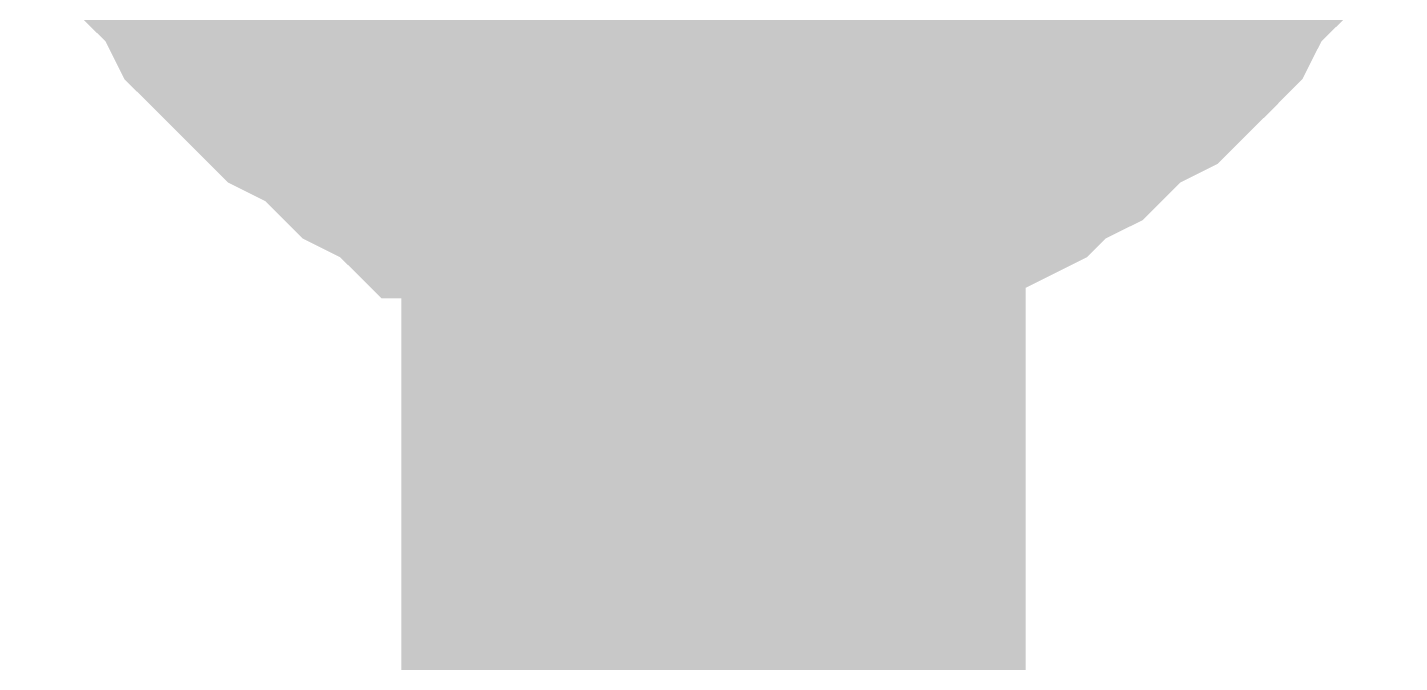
# Model space of a CAD drawing. Header units: inches. Extents: x 0 to 841, y 0 to 594.
# Drawn here: x 574.186 to 575.833, y 401.207 to 401.97 of the extents above; entities that cross this region are included whole.
import ezdxf

# ---------------------------------------------------------------- set-up
doc = ezdxf.new("R2010")
doc.units = ezdxf.units.IN
doc.layers.add('Sheet', color=255, linetype='Continuous')

msp = doc.modelspace()

# ---------------------------------------------------------------- linework, layer by layer
at = {"layer": 'Sheet'}
for points in [[(575.0097, 402.4907, 0.7493, 0.7493, 0), (575.0097, 394.9893, 0.7493, 0.7493, 0)], [(575.0097, 401.7271, 0.2997, 0.2997, 0), (574.9648, 401.7271, 0.2997, 0.2997, 0), (574.9199, 401.7271, 0.2997, 0.2997, 0), (574.8974, 401.7271, 0.2997, 0.2997, 0), (574.8525, 401.7495, 0.2997, 0.2997, 0), (574.8076, 401.7495, 0.2997, 0.2997, 0), (574.7851, 401.772, 0.2997, 0.2997, 0), (574.7402, 401.772, 0.2997, 0.2997, 0), (574.7178, 401.7945, 0.2997, 0.2997, 0), (574.6729, 401.7945, 0.2997, 0.2997, 0), (574.6504, 401.8169, 0.2997, 0.2997, 0), (574.6055, 401.8394, 0.2997, 0.2997, 0), (574.583, 401.8618, 0.2997, 0.2997, 0), (574.5606, 401.8843, 0.2997, 0.2997, 0), (574.5156, 401.9068, 0.2997, 0.2997, 0), (574.4932, 401.9292, 0.2997, 0.2997, 0), (574.4707, 401.9517, 0.2997, 0.2997, 0), (574.4483, 401.9741, 0.2997, 0.2997, 0), (574.4258, 401.9966, 0.2997, 0.2997, 0), (574.4034, 402.0415, 0.2997, 0.2997, 0), (574.3809, 402.064, 0.2997, 0.2997, 0), (574.3584, 402.0864, 0.2997, 0.2997, 0), (574.336, 402.1314, 0.2997, 0.2997, 0)], [(575.0097, 401.7271, 0.2997, 0.2997, 0), (574.9648, 401.7271, 0.2997, 0.2997, 0), (574.9199, 401.7271, 0.2997, 0.2997, 0), (574.8974, 401.7271, 0.2997, 0.2997, 0), (574.8525, 401.7495, 0.2997, 0.2997, 0), (574.8076, 401.7495, 0.2997, 0.2997, 0), (574.7851, 401.772, 0.2997, 0.2997, 0), (574.7402, 401.772, 0.2997, 0.2997, 0), (574.7178, 401.7945, 0.2997, 0.2997, 0), (574.6729, 401.7945, 0.2997, 0.2997, 0), (574.6504, 401.8169, 0.2997, 0.2997, 0), (574.6055, 401.8394, 0.2997, 0.2997, 0), (574.583, 401.8618, 0.2997, 0.2997, 0), (574.5606, 401.8843, 0.2997, 0.2997, 0), (574.5156, 401.9068, 0.2997, 0.2997, 0), (574.4932, 401.9292, 0.2997, 0.2997, 0), (574.4707, 401.9517, 0.2997, 0.2997, 0), (574.4483, 401.9741, 0.2997, 0.2997, 0), (574.4258, 401.9966, 0.2997, 0.2997, 0), (574.4034, 402.0415, 0.2997, 0.2997, 0), (574.3809, 402.064, 0.2997, 0.2997, 0), (574.3584, 402.0864, 0.2997, 0.2997, 0), (574.336, 402.1314, 0.2997, 0.2997, 0)], [(575.0097, 401.9741, 0.2997, 0.2997, 0), (574.9873, 401.9741, 0.2997, 0.2997, 0), (574.9648, 401.9741, 0.2997, 0.2997, 0), (574.9199, 401.9741, 0.2997, 0.2997, 0), (574.8974, 401.9741, 0.2997, 0.2997, 0), (574.875, 401.9966, 0.2997, 0.2997, 0), (574.8525, 401.9966, 0.2997, 0.2997, 0), (574.8301, 401.9966, 0.2997, 0.2997, 0), (574.8076, 402.0191, 0.2997, 0.2997, 0), (574.7851, 402.0191, 0.2997, 0.2997, 0), (574.7627, 402.0415, 0.2997, 0.2997, 0), (574.7402, 402.0415, 0.2997, 0.2997, 0), (574.7178, 402.064, 0.2997, 0.2997, 0), (574.6953, 402.064, 0.2997, 0.2997, 0), (574.6729, 402.0864, 0.2997, 0.2997, 0), (574.6504, 402.1089, 0.2997, 0.2997, 0), (574.6504, 402.1314, 0.2997, 0.2997, 0)], [(575.0097, 401.9741, 0.2997, 0.2997, 0), (574.9873, 401.9741, 0.2997, 0.2997, 0), (574.9648, 401.9741, 0.2997, 0.2997, 0), (574.9199, 401.9741, 0.2997, 0.2997, 0), (574.8974, 401.9741, 0.2997, 0.2997, 0), (574.875, 401.9966, 0.2997, 0.2997, 0), (574.8525, 401.9966, 0.2997, 0.2997, 0), (574.8301, 401.9966, 0.2997, 0.2997, 0), (574.8076, 402.0191, 0.2997, 0.2997, 0), (574.7851, 402.0191, 0.2997, 0.2997, 0), (574.7627, 402.0415, 0.2997, 0.2997, 0), (574.7402, 402.0415, 0.2997, 0.2997, 0), (574.7178, 402.064, 0.2997, 0.2997, 0), (574.6953, 402.064, 0.2997, 0.2997, 0), (574.6729, 402.0864, 0.2997, 0.2997, 0), (574.6504, 402.1089, 0.2997, 0.2997, 0), (574.6504, 402.1314, 0.2997, 0.2997, 0)], [(575.6835, 402.1314, 0.2997, 0.2997, 0), (575.661, 402.0864, 0.2997, 0.2997, 0), (575.6385, 402.064, 0.2997, 0.2997, 0), (575.6161, 402.0415, 0.2997, 0.2997, 0), (575.5936, 401.9966, 0.2997, 0.2997, 0), (575.5712, 401.9741, 0.2997, 0.2997, 0), (575.5487, 401.9517, 0.2997, 0.2997, 0), (575.5262, 401.9292, 0.2997, 0.2997, 0), (575.4813, 401.9068, 0.2997, 0.2997, 0), (575.4589, 401.8843, 0.2997, 0.2997, 0), (575.4364, 401.8618, 0.2997, 0.2997, 0), (575.3915, 401.8394, 0.2997, 0.2997, 0), (575.369, 401.8169, 0.2997, 0.2997, 0), (575.3241, 401.7945, 0.2997, 0.2997, 0), (575.3017, 401.7945, 0.2997, 0.2997, 0), (575.2568, 401.772, 0.2997, 0.2997, 0), (575.2343, 401.772, 0.2997, 0.2997, 0), (575.1894, 401.7495, 0.2997, 0.2997, 0), (575.1669, 401.7495, 0.2997, 0.2997, 0), (575.122, 401.7271, 0.2997, 0.2997, 0), (575.0771, 401.7271, 0.2997, 0.2997, 0), (575.0546, 401.7271, 0.2997, 0.2997, 0), (575.0097, 401.7271, 0.2997, 0.2997, 0)], [(575.6835, 402.1314, 0.2997, 0.2997, 0), (575.661, 402.0864, 0.2997, 0.2997, 0), (575.6385, 402.064, 0.2997, 0.2997, 0), (575.6161, 402.0415, 0.2997, 0.2997, 0), (575.5936, 401.9966, 0.2997, 0.2997, 0), (575.5712, 401.9741, 0.2997, 0.2997, 0), (575.5487, 401.9517, 0.2997, 0.2997, 0), (575.5262, 401.9292, 0.2997, 0.2997, 0), (575.4813, 401.9068, 0.2997, 0.2997, 0), (575.4589, 401.8843, 0.2997, 0.2997, 0), (575.4364, 401.8618, 0.2997, 0.2997, 0), (575.3915, 401.8394, 0.2997, 0.2997, 0), (575.369, 401.8169, 0.2997, 0.2997, 0), (575.3241, 401.7945, 0.2997, 0.2997, 0), (575.3017, 401.7945, 0.2997, 0.2997, 0), (575.2568, 401.772, 0.2997, 0.2997, 0), (575.2343, 401.772, 0.2997, 0.2997, 0), (575.1894, 401.7495, 0.2997, 0.2997, 0), (575.1669, 401.7495, 0.2997, 0.2997, 0), (575.122, 401.7271, 0.2997, 0.2997, 0), (575.0771, 401.7271, 0.2997, 0.2997, 0), (575.0546, 401.7271, 0.2997, 0.2997, 0), (575.0097, 401.7271, 0.2997, 0.2997, 0)], [(575.369, 402.1314, 0.2997, 0.2997, 0), (575.3466, 402.1089, 0.2997, 0.2997, 0), (575.3241, 402.0864, 0.2997, 0.2997, 0), (575.3017, 402.064, 0.2997, 0.2997, 0), (575.2792, 402.064, 0.2997, 0.2997, 0), (575.2568, 402.0415, 0.2997, 0.2997, 0), (575.2343, 402.0415, 0.2997, 0.2997, 0), (575.2118, 402.0191, 0.2997, 0.2997, 0), (575.1894, 402.0191, 0.2997, 0.2997, 0), (575.1894, 401.9966, 0.2997, 0.2997, 0), (575.1445, 401.9966, 0.2997, 0.2997, 0), (575.122, 401.9966, 0.2997, 0.2997, 0), (575.0996, 401.9741, 0.2997, 0.2997, 0), (575.0771, 401.9741, 0.2997, 0.2997, 0), (575.0546, 401.9741, 0.2997, 0.2997, 0), (575.0322, 401.9741, 0.2997, 0.2997, 0), (575.0097, 401.9741, 0.2997, 0.2997, 0)], [(575.369, 402.1314, 0.2997, 0.2997, 0), (575.3466, 402.1089, 0.2997, 0.2997, 0), (575.3241, 402.0864, 0.2997, 0.2997, 0), (575.3017, 402.064, 0.2997, 0.2997, 0), (575.2792, 402.064, 0.2997, 0.2997, 0), (575.2568, 402.0415, 0.2997, 0.2997, 0), (575.2343, 402.0415, 0.2997, 0.2997, 0), (575.2118, 402.0191, 0.2997, 0.2997, 0), (575.1894, 402.0191, 0.2997, 0.2997, 0), (575.1894, 401.9966, 0.2997, 0.2997, 0), (575.1445, 401.9966, 0.2997, 0.2997, 0), (575.122, 401.9966, 0.2997, 0.2997, 0), (575.0996, 401.9741, 0.2997, 0.2997, 0), (575.0771, 401.9741, 0.2997, 0.2997, 0), (575.0546, 401.9741, 0.2997, 0.2997, 0), (575.0322, 401.9741, 0.2997, 0.2997, 0), (575.0097, 401.9741, 0.2997, 0.2997, 0)], [(575.0097, 401.7271, 0.0991, 0.0991, 0), (574.9648, 401.7271, 0.0991, 0.0991, 0), (574.9199, 401.7271, 0.0991, 0.0991, 0), (574.8974, 401.7271, 0.0991, 0.0991, 0), (574.8525, 401.7495, 0.0991, 0.0991, 0), (574.8076, 401.7495, 0.0991, 0.0991, 0), (574.7851, 401.772, 0.0991, 0.0991, 0), (574.7402, 401.772, 0.0991, 0.0991, 0), (574.7178, 401.7945, 0.0991, 0.0991, 0), (574.6729, 401.7945, 0.0991, 0.0991, 0), (574.6504, 401.8169, 0.0991, 0.0991, 0), (574.6055, 401.8394, 0.0991, 0.0991, 0), (574.583, 401.8618, 0.0991, 0.0991, 0), (574.5606, 401.8843, 0.0991, 0.0991, 0), (574.5156, 401.9068, 0.0991, 0.0991, 0), (574.4932, 401.9292, 0.0991, 0.0991, 0), (574.4707, 401.9517, 0.0991, 0.0991, 0), (574.4483, 401.9741, 0.0991, 0.0991, 0), (574.4258, 401.9966, 0.0991, 0.0991, 0), (574.4034, 402.0415, 0.0991, 0.0991, 0)], [(575.0097, 401.7271, 0.0991, 0.0991, 0), (574.9648, 401.7271, 0.0991, 0.0991, 0), (574.9199, 401.7271, 0.0991, 0.0991, 0), (574.8974, 401.7271, 0.0991, 0.0991, 0), (574.8525, 401.7495, 0.0991, 0.0991, 0), (574.8076, 401.7495, 0.0991, 0.0991, 0), (574.7851, 401.772, 0.0991, 0.0991, 0), (574.7402, 401.772, 0.0991, 0.0991, 0), (574.7178, 401.7945, 0.0991, 0.0991, 0), (574.6729, 401.7945, 0.0991, 0.0991, 0), (574.6504, 401.8169, 0.0991, 0.0991, 0), (574.6055, 401.8394, 0.0991, 0.0991, 0), (574.583, 401.8618, 0.0991, 0.0991, 0), (574.5606, 401.8843, 0.0991, 0.0991, 0), (574.5156, 401.9068, 0.0991, 0.0991, 0), (574.4932, 401.9292, 0.0991, 0.0991, 0), (574.4707, 401.9517, 0.0991, 0.0991, 0), (574.4483, 401.9741, 0.0991, 0.0991, 0), (574.4258, 401.9966, 0.0991, 0.0991, 0), (574.4034, 402.0415, 0.0991, 0.0991, 0)], [(575.0097, 401.9741, 0.0991, 0.0991, 0), (574.9873, 401.9741, 0.0991, 0.0991, 0), (574.9648, 401.9741, 0.0991, 0.0991, 0), (574.9199, 401.9741, 0.0991, 0.0991, 0), (574.8974, 401.9741, 0.0991, 0.0991, 0), (574.875, 401.9966, 0.0991, 0.0991, 0), (574.8525, 401.9966, 0.0991, 0.0991, 0), (574.8301, 401.9966, 0.0991, 0.0991, 0), (574.8076, 402.0191, 0.0991, 0.0991, 0), (574.7851, 402.0191, 0.0991, 0.0991, 0), (574.7627, 402.0415, 0.0991, 0.0991, 0)], [(575.0097, 401.9741, 0.0991, 0.0991, 0), (574.9873, 401.9741, 0.0991, 0.0991, 0), (574.9648, 401.9741, 0.0991, 0.0991, 0), (574.9199, 401.9741, 0.0991, 0.0991, 0), (574.8974, 401.9741, 0.0991, 0.0991, 0), (574.875, 401.9966, 0.0991, 0.0991, 0), (574.8525, 401.9966, 0.0991, 0.0991, 0), (574.8301, 401.9966, 0.0991, 0.0991, 0), (574.8076, 402.0191, 0.0991, 0.0991, 0), (574.7851, 402.0191, 0.0991, 0.0991, 0), (574.7627, 402.0415, 0.0991, 0.0991, 0)], [(575.6161, 402.0415, 0.0991, 0.0991, 0), (575.5936, 401.9966, 0.0991, 0.0991, 0), (575.5712, 401.9741, 0.0991, 0.0991, 0), (575.5487, 401.9517, 0.0991, 0.0991, 0), (575.5262, 401.9292, 0.0991, 0.0991, 0), (575.4813, 401.9068, 0.0991, 0.0991, 0), (575.4589, 401.8843, 0.0991, 0.0991, 0), (575.4364, 401.8618, 0.0991, 0.0991, 0), (575.3915, 401.8394, 0.0991, 0.0991, 0), (575.369, 401.8169, 0.0991, 0.0991, 0), (575.3241, 401.7945, 0.0991, 0.0991, 0), (575.3017, 401.7945, 0.0991, 0.0991, 0), (575.2568, 401.772, 0.0991, 0.0991, 0), (575.2343, 401.772, 0.0991, 0.0991, 0), (575.1894, 401.7495, 0.0991, 0.0991, 0), (575.1669, 401.7495, 0.0991, 0.0991, 0), (575.122, 401.7271, 0.0991, 0.0991, 0), (575.0771, 401.7271, 0.0991, 0.0991, 0), (575.0546, 401.7271, 0.0991, 0.0991, 0), (575.0097, 401.7271, 0.0991, 0.0991, 0)], [(575.6161, 402.0415, 0.0991, 0.0991, 0), (575.5936, 401.9966, 0.0991, 0.0991, 0), (575.5712, 401.9741, 0.0991, 0.0991, 0), (575.5487, 401.9517, 0.0991, 0.0991, 0), (575.5262, 401.9292, 0.0991, 0.0991, 0), (575.4813, 401.9068, 0.0991, 0.0991, 0), (575.4589, 401.8843, 0.0991, 0.0991, 0), (575.4364, 401.8618, 0.0991, 0.0991, 0), (575.3915, 401.8394, 0.0991, 0.0991, 0), (575.369, 401.8169, 0.0991, 0.0991, 0), (575.3241, 401.7945, 0.0991, 0.0991, 0), (575.3017, 401.7945, 0.0991, 0.0991, 0), (575.2568, 401.772, 0.0991, 0.0991, 0), (575.2343, 401.772, 0.0991, 0.0991, 0), (575.1894, 401.7495, 0.0991, 0.0991, 0), (575.1669, 401.7495, 0.0991, 0.0991, 0), (575.122, 401.7271, 0.0991, 0.0991, 0), (575.0771, 401.7271, 0.0991, 0.0991, 0), (575.0546, 401.7271, 0.0991, 0.0991, 0), (575.0097, 401.7271, 0.0991, 0.0991, 0)], [(575.2343, 402.0415, 0.0991, 0.0991, 0), (575.2118, 402.0191, 0.0991, 0.0991, 0), (575.1894, 402.0191, 0.0991, 0.0991, 0), (575.1894, 401.9966, 0.0991, 0.0991, 0), (575.1445, 401.9966, 0.0991, 0.0991, 0), (575.122, 401.9966, 0.0991, 0.0991, 0), (575.0996, 401.9741, 0.0991, 0.0991, 0), (575.0771, 401.9741, 0.0991, 0.0991, 0), (575.0546, 401.9741, 0.0991, 0.0991, 0), (575.0322, 401.9741, 0.0991, 0.0991, 0), (575.0097, 401.9741, 0.0991, 0.0991, 0)], [(575.2343, 402.0415, 0.0991, 0.0991, 0), (575.2118, 402.0191, 0.0991, 0.0991, 0), (575.1894, 402.0191, 0.0991, 0.0991, 0), (575.1894, 401.9966, 0.0991, 0.0991, 0), (575.1445, 401.9966, 0.0991, 0.0991, 0), (575.122, 401.9966, 0.0991, 0.0991, 0), (575.0996, 401.9741, 0.0991, 0.0991, 0), (575.0771, 401.9741, 0.0991, 0.0991, 0), (575.0546, 401.9741, 0.0991, 0.0991, 0), (575.0322, 401.9741, 0.0991, 0.0991, 0), (575.0097, 401.9741, 0.0991, 0.0991, 0)]]:
    msp.add_lwpolyline(points, format="xyseb", dxfattribs=at)

doc.saveas('drawing.dxf')
